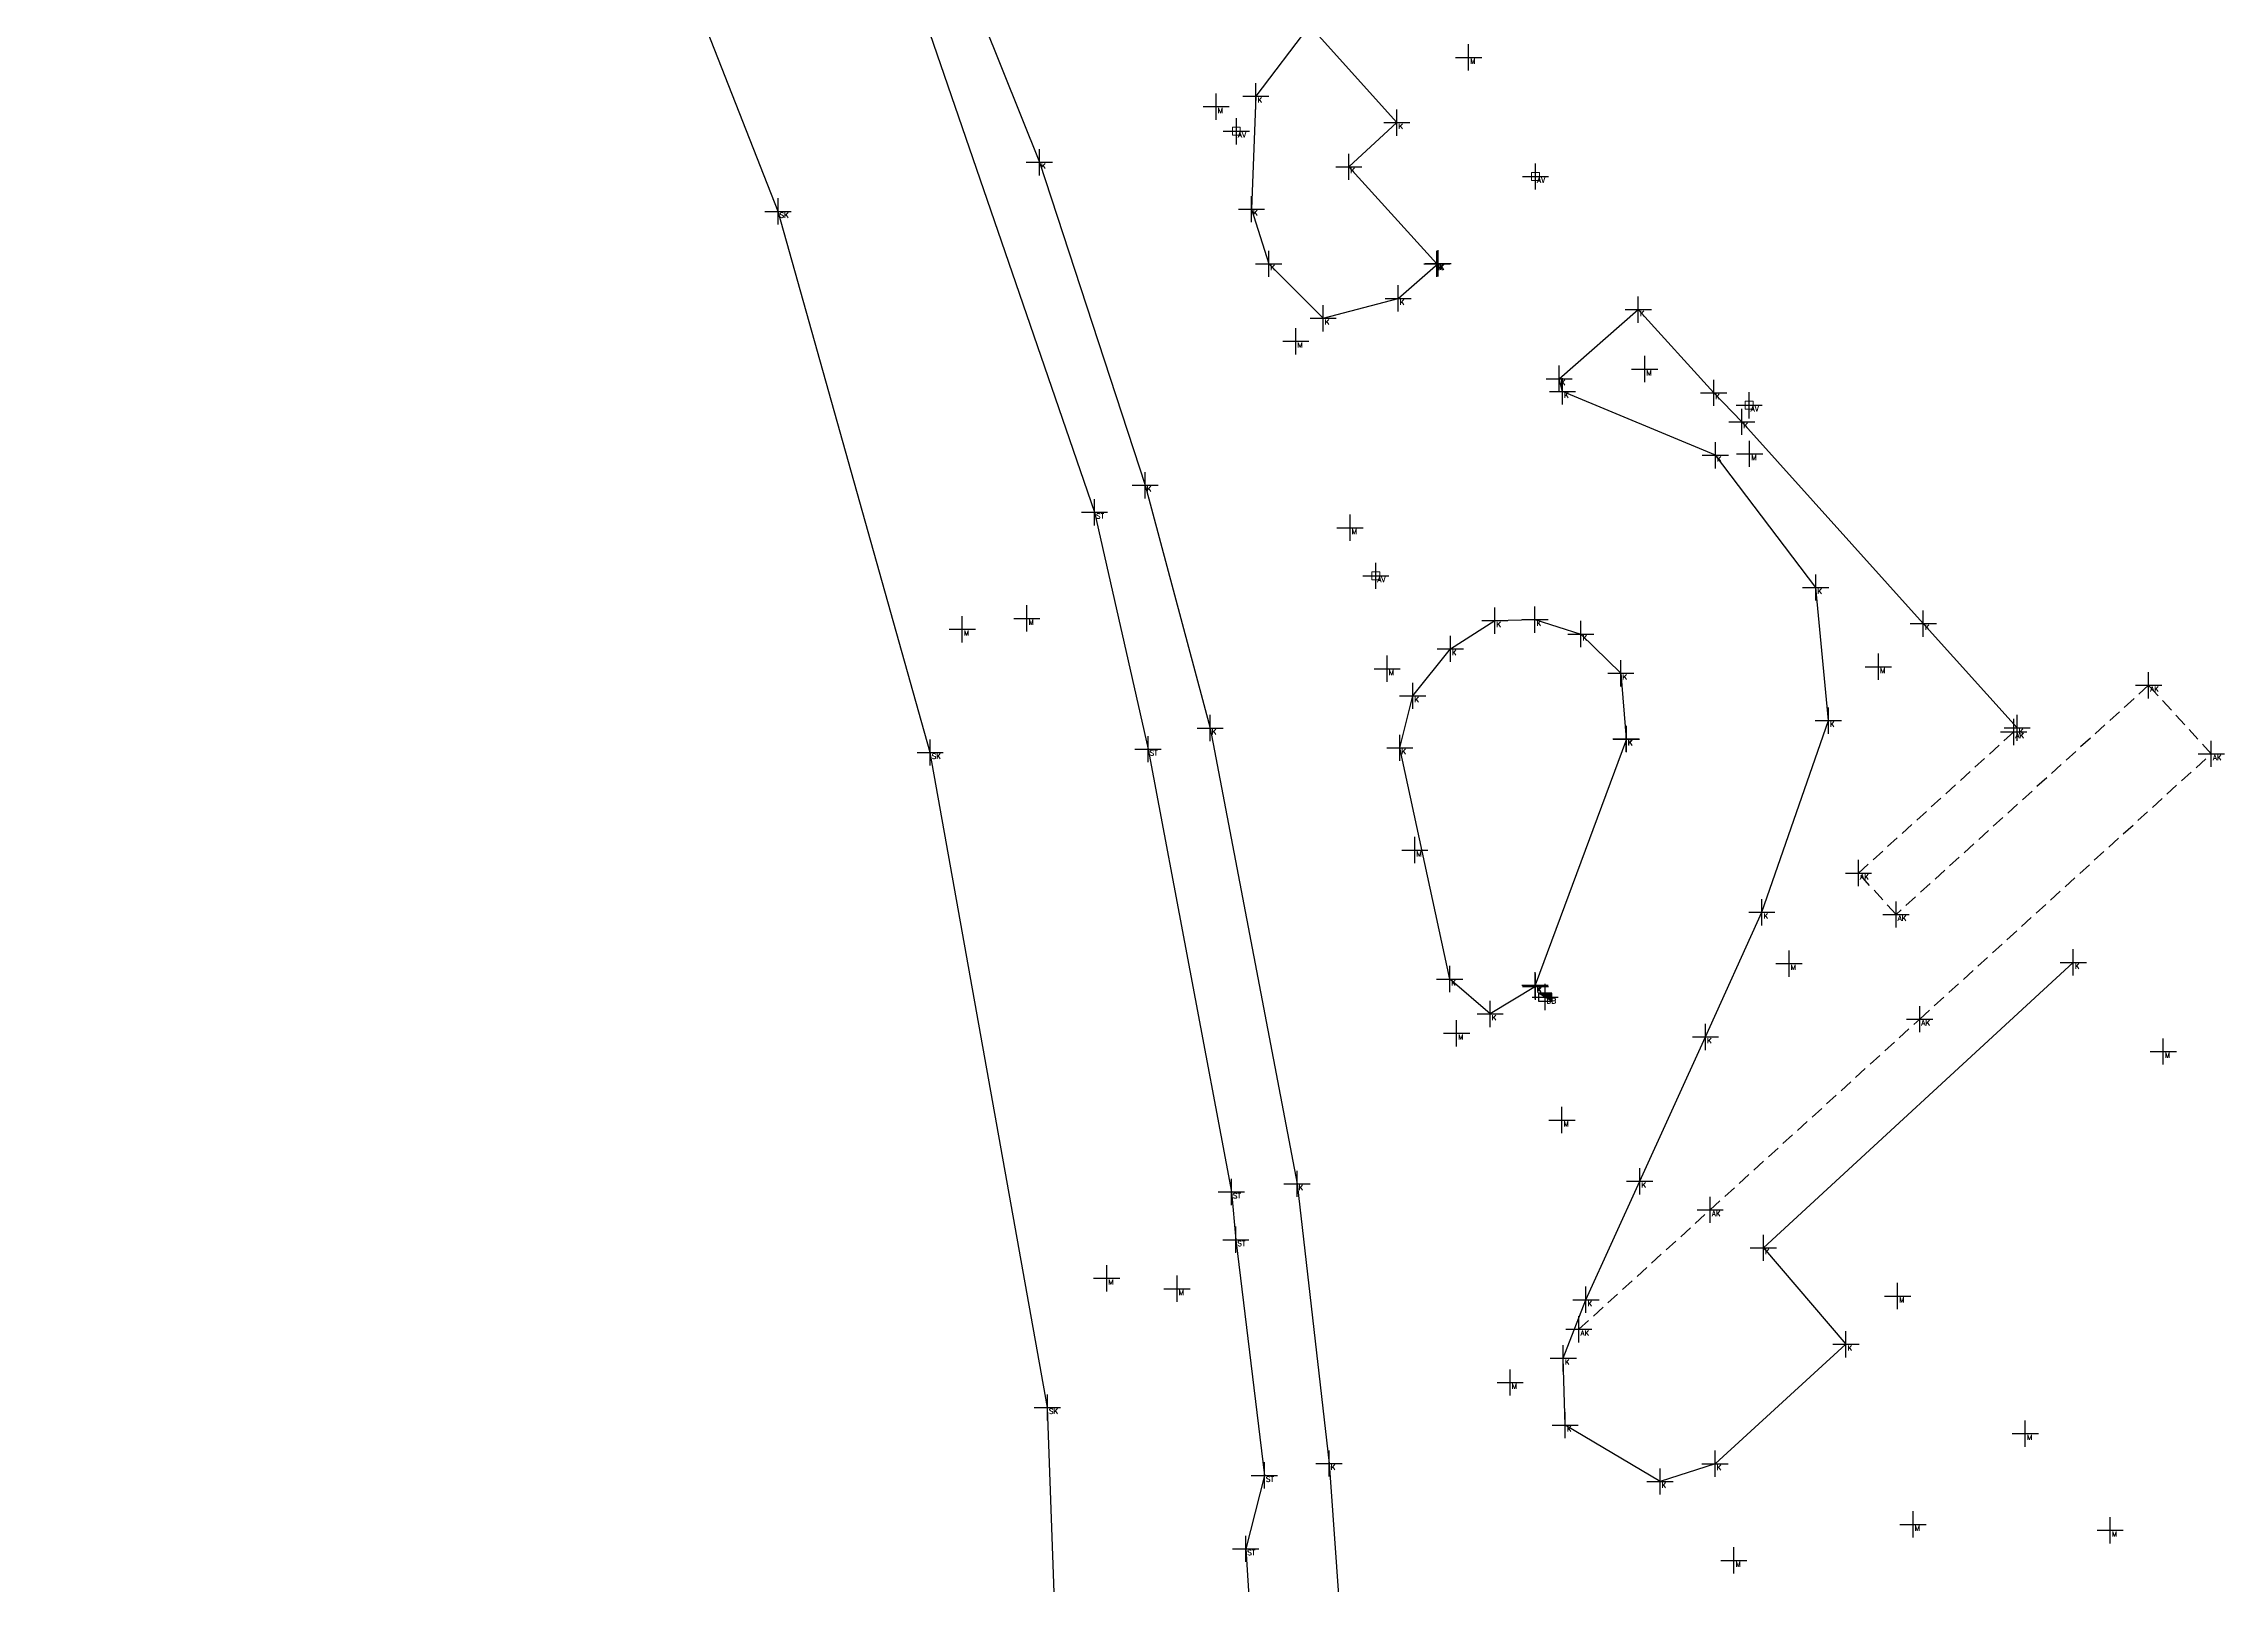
# Model space of a CAD drawing. Header units: metres. Extents: x 113488 to 113987, y 6281306 to 6282136.
# Drawn here: x 113659.4 to 113742.6, y 6281628 to 6281686.8 of the extents above; entities that cross this region are included whole.
import ezdxf
from ezdxf.enums import TextEntityAlignment as Align

# ---------------------------------------------------------------- set-up
doc = ezdxf.new("R2010")
doc.units = ezdxf.units.M
doc.header["$PDMODE"] = 2
doc.header["$PDSIZE"] = 0.5
doc.linetypes.add('DASHED', pattern=[0.75, 0.5, -0.25])
doc.linetypes.add('HIDDEN2', pattern=[0.1875, 0.125, -0.0625])
for name, color, linetype in [('M-2VA', 7, 'Continuous'), ('M-3YTOR', 7, 'Continuous'), ('M-4DETALJ', 7, 'Continuous'), ('M-BEF-BRUNNAR-INMÄTT', 7, 'Continuous'), ('M-BEF-SLÄNT', 4, 'Continuous'), ('M-BEF-STAKET', 81, 'STAKET'), ('M-BEF-VA-V', 4, 'HIDDEN2'), ('M-BEF-VA-V-INMÄTT', 7, 'Continuous'), ('M-BEF-VÄGKANT', 6, 'DASHED'), ('M-BEF-VÄGKANTSTÖD', 1, 'Continuous'), ('pntdesc', 1, 'Continuous')]:
    doc.layers.add(name, color=color, linetype=linetype)
doc.styles.get("Standard").update_dxf_attribs({"font": 'simplex8.shx'})
doc.linetypes.add('STAKET', pattern='A,7,[134,morastr.shx,S=0.8,R=0,X=0,Y=0],0.6,[134,morastr.shx,S=0.8,R=0,X=0,Y=0],1', length=8.6)

# ---------------------------------------------------------------- blocks, each defined once
blk = doc.blocks.new('meas')
at = {"color": 0}
blk.add_point((0, 0), dxfattribs=at)
at = {"layer": 'pntdesc'}
blk.add_attdef('PNTDESC', text='', height=1, dxfattribs=at).set_placement((0.3, -0.21), align=Align.TOP_LEFT)
blk = doc.blocks.new('BEF-DB')
blk.add_hatch(color=256).paths.add_polyline_path([(-0.25, 0.15), (0.25, -0.15), (0.25, 0.15)])
blk.add_line((0.25, -0.15), (-0.25, 0.15))
at = {"flags": 128}
blk.add_lwpolyline([(-0.25, 0.15), (-0.25, -0.15), (0.25, -0.15), (0.25, 0.15)], close=True, dxfattribs=at)
blk = doc.blocks.new('AV')
at = {"layer": 'M-BEF-VA-V', "linetype": 'Continuous', "lineweight": 0, "flags": 128}
blk.add_lwpolyline([(-0.15, 0.15), (-0.15, -0.15), (0.15, -0.15), (0.15, 0.15)], close=True, dxfattribs=at)

msp = doc.modelspace()

# ---------------------------------------------------------------- linework, layer by layer
at = {"layer": 'M-BEF-SLÄNT'}
msp.add_polyline3d([(113659.373, 6281484.274, 7.596), (113660.999, 6281486.694, 7.652), (113666.396, 6281495.261, 7.76), (113674.924, 6281509.746, 7.804), (113683.333, 6281528.122, 7.826), (113687.611, 6281540.377, 7.822), (113694.485, 6281565.316, 7.86), (113697.228, 6281580.823, 7.841), (113698.86, 6281601.617, 7.907), (113697.663, 6281634.766, 7.81), (113693.193, 6281659.745, 7.881), (113687.388, 6281680.384, 7.781), (113681.192, 6281696.19, 7.708), (113673.83, 6281711.65, 7.557)], dxfattribs=at)
at = {"layer": 'M-BEF-STAKET'}
msp.add_polyline3d([(113682.856, 6281709.925, 7.143), (113691.539, 6281691.953, 7.2), (113699.461, 6281668.909, 7.16), (113701.505, 6281659.872, 7.075), (113704.681, 6281642.987, 7.031), (113704.853, 6281641.166, 6.999), (113705.941, 6281632.179, 6.906), (113705.23, 6281629.377, 6.942), (113705.458, 6281625.759, 6.887), (113706.902, 6281623.338, 6.878), (113706.726, 6281594.99, 6.578), (113706.699, 6281594.986, 6.571), (113706.141, 6281588.37, 6.609)], dxfattribs=at)
at = {"layer": 'M-BEF-VÄGKANT'}
msp.add_polyline3d([(113717.939, 6281637.748, 7.175), (113722.949, 6281642.306, 7.224), (113730.941, 6281649.578, 7.353), (113742.063, 6281659.698, 7.526), (113739.672, 6281662.309, 7.515), (113730.039, 6281653.57, 7.365), (113728.606, 6281655.148, 7.359), (113734.528, 6281660.532, 7.434)], dxfattribs=at)
at = {"layer": 'M-BEF-VÄGKANTSTÖD'}
for points in [[(113693.038, 6281693.039, 7.12), (113697.36, 6281682.256, 7.13), (113701.395, 6281669.94, 7.054), (113703.872, 6281660.68, 6.981), (113707.186, 6281643.298, 6.831), (113708.41, 6281632.631, 6.725), (113709.103, 6281622.96, 6.678), (113709.282, 6281614.467, 6.605), (113709.069, 6281606.756, 6.547), (113708.683, 6281595.295, 6.493), (113708.403, 6281587.805, 6.456), (113707.592, 6281567.305, 6.415), (113707.886, 6281559.759, 6.344)], [(113712.521, 6281678.382, 7.351), (113709.164, 6281682.083, 7.408), (113710.994, 6281683.768, 7.413), (113707.664, 6281687.478, 7.347), (113705.617, 6281684.774, 7.32), (113705.449, 6281680.469, 7.289), (113706.109, 6281678.385, 7.272), (113708.183, 6281676.309, 7.277), (113711.046, 6281677.065, 7.324), (113712.572, 6281678.401, 7.343)], [(113736.799, 6281651.743, 7.344), (113724.977, 6281640.854, 7.179), (113728.125, 6281637.177, 7.114), (113723.134, 6281632.624, 7.022), (113721.034, 6281631.944, 7.007), (113717.418, 6281634.094, 7.001), (113717.344, 6281636.644, 7.01), (113718.209, 6281638.876, 7.041), (113720.261, 6281643.393, 7.107), (113722.768, 6281648.897, 7.162), (113724.92, 6281653.654, 7.181), (113727.456, 6281660.965, 7.214), (113726.974, 6281666.038, 7.298), (113723.146, 6281671.081, 7.395), (113717.312, 6281673.517, 7.315), (113717.185, 6281674.002, 7.312), (113720.205, 6281676.636, 7.351), (113723.081, 6281673.464, 7.396), (113724.153, 6281672.359, 7.409), (113731.077, 6281664.662, 7.272), (113734.658, 6281660.687, 7.336)], [(113716.282, 6281650.82, 7.07), (113714.554, 6281649.775, 7.065), (113713.011, 6281651.107, 7.045), (113711.109, 6281659.926, 7.134), (113711.601, 6281661.908, 7.172), (113713.037, 6281663.702, 7.222), (113714.731, 6281664.775, 7.272), (113716.263, 6281664.814, 7.264), (113718.015, 6281664.262, 7.236), (113719.54, 6281662.767, 7.229), (113719.74, 6281660.266, 7.185), (113719.752, 6281660.26, 7.186), (113716.267, 6281650.871, 7.076)]]:
    msp.add_polyline3d(points, dxfattribs=at)

# ---------------------------------------------------------------- block references
at = {"layer": 'M-2VA', "color": 130}
ref = msp.add_blockref('meas', (113704.873, 6281683.441, 7.281), dxfattribs=dict(at, xscale=0.2, yscale=0.2, zscale=0.2))
ref.add_attrib('PNTDESC', 'AV', dxfattribs={"layer": 'pntdesc', "height": 0.2}).set_placement((113704.933, 6281683.399, 7.281), align=Align.TOP_LEFT)
ref = msp.add_blockref('meas', (113716.285, 6281681.715, 7.417), dxfattribs=dict(at, xscale=0.2, yscale=0.2, zscale=0.2))
ref.add_attrib('PNTDESC', 'AV', dxfattribs={"layer": 'pntdesc', "height": 0.2}).set_placement((113716.345, 6281681.673, 7.417), align=Align.TOP_LEFT)
ref = msp.add_blockref('meas', (113724.435, 6281672.991, 7.418), dxfattribs=dict(at, xscale=0.2, yscale=0.2, zscale=0.2))
ref.add_attrib('PNTDESC', 'AV', dxfattribs={"layer": 'pntdesc', "height": 0.2}).set_placement((113724.495, 6281672.949, 7.418), align=Align.TOP_LEFT)
ref = msp.add_blockref('meas', (113710.192, 6281666.486, 7.166), dxfattribs=dict(at, xscale=0.2, yscale=0.2, zscale=0.2))
ref.add_attrib('PNTDESC', 'AV', dxfattribs={"layer": 'pntdesc', "height": 0.2}).set_placement((113710.252, 6281666.444, 7.166), align=Align.TOP_LEFT)
at = {"layer": 'M-2VA', "color": 150}
ref = msp.add_blockref('meas', (113716.651, 6281650.419, 7.049), dxfattribs=dict(at, xscale=0.2, yscale=0.2, zscale=0.2))
ref.add_attrib('PNTDESC', 'DB', dxfattribs={"layer": 'pntdesc', "height": 0.2}).set_placement((113716.711, 6281650.377, 7.049), align=Align.TOP_LEFT)
at = {"layer": 'M-3YTOR', "color": 90}
ref = msp.add_blockref('meas', (113713.732, 6281686.257, 7.462), dxfattribs=dict(at, xscale=0.2, yscale=0.2, zscale=0.2))
ref.add_attrib('PNTDESC', 'M', dxfattribs={"layer": 'pntdesc', "height": 0.2}).set_placement((113713.792, 6281686.215, 7.462), align=Align.TOP_LEFT)
at = {"layer": 'M-3YTOR', "color": 130}
ref = msp.add_blockref('meas', (113705.617, 6281684.774, 7.32), dxfattribs=dict(at, xscale=0.2, yscale=0.2, zscale=0.2))
ref.add_attrib('PNTDESC', 'K', dxfattribs={"layer": 'pntdesc', "height": 0.2}).set_placement((113705.677, 6281684.732, 7.32), align=Align.TOP_LEFT)
at = {"layer": 'M-3YTOR', "color": 90}
ref = msp.add_blockref('meas', (113704.102, 6281684.378, 7.284), dxfattribs=dict(at, xscale=0.2, yscale=0.2, zscale=0.2))
ref.add_attrib('PNTDESC', 'M', dxfattribs={"layer": 'pntdesc', "height": 0.2}).set_placement((113704.162, 6281684.336, 7.284), align=Align.TOP_LEFT)
at = {"layer": 'M-3YTOR', "color": 130}
ref = msp.add_blockref('meas', (113710.994, 6281683.768, 7.413), dxfattribs=dict(at, xscale=0.2, yscale=0.2, zscale=0.2))
ref.add_attrib('PNTDESC', 'K', dxfattribs={"layer": 'pntdesc', "height": 0.2}).set_placement((113711.054, 6281683.726, 7.413), align=Align.TOP_LEFT)
ref = msp.add_blockref('meas', (113697.36, 6281682.256, 7.13), dxfattribs=dict(at, xscale=0.2, yscale=0.2, zscale=0.2))
ref.add_attrib('PNTDESC', 'K', dxfattribs={"layer": 'pntdesc', "height": 0.2}).set_placement((113697.42, 6281682.214, 7.13), align=Align.TOP_LEFT)
ref = msp.add_blockref('meas', (113709.164, 6281682.083, 7.408), dxfattribs=dict(at, xscale=0.2, yscale=0.2, zscale=0.2))
ref.add_attrib('PNTDESC', 'K', dxfattribs={"layer": 'pntdesc', "height": 0.2}).set_placement((113709.224, 6281682.041, 7.408), align=Align.TOP_LEFT)
at = {"layer": 'M-3YTOR', "color": 20}
ref = msp.add_blockref('meas', (113687.388, 6281680.384, 7.781), dxfattribs=dict(at, xscale=0.2, yscale=0.2, zscale=0.2))
ref.add_attrib('PNTDESC', 'SK', dxfattribs={"layer": 'pntdesc', "height": 0.2}).set_placement((113687.448, 6281680.342, 7.781), align=Align.TOP_LEFT)
at = {"layer": 'M-3YTOR', "color": 130}
ref = msp.add_blockref('meas', (113705.449, 6281680.469, 7.289), dxfattribs=dict(at, xscale=0.2, yscale=0.2, zscale=0.2))
ref.add_attrib('PNTDESC', 'K', dxfattribs={"layer": 'pntdesc', "height": 0.2}).set_placement((113705.509, 6281680.427, 7.289), align=Align.TOP_LEFT)
ref = msp.add_blockref('meas', (113706.109, 6281678.385, 7.272), dxfattribs=dict(at, xscale=0.2, yscale=0.2, zscale=0.2))
ref.add_attrib('PNTDESC', 'K', dxfattribs={"layer": 'pntdesc', "height": 0.2}).set_placement((113706.169, 6281678.343, 7.272), align=Align.TOP_LEFT)
ref = msp.add_blockref('meas', (113712.521, 6281678.382, 7.351), dxfattribs=dict(at, xscale=0.2, yscale=0.2, zscale=0.2))
ref.add_attrib('PNTDESC', 'K', dxfattribs={"layer": 'pntdesc', "height": 0.2}).set_placement((113712.581, 6281678.34, 7.351), align=Align.TOP_LEFT)
ref = msp.add_blockref('meas', (113712.572, 6281678.401, 7.343), dxfattribs=dict(at, xscale=0.2, yscale=0.2, zscale=0.2))
ref.add_attrib('PNTDESC', 'K', dxfattribs={"layer": 'pntdesc', "height": 0.2}).set_placement((113712.632, 6281678.359, 7.343), align=Align.TOP_LEFT)
ref = msp.add_blockref('meas', (113711.046, 6281677.065, 7.324), dxfattribs=dict(at, xscale=0.2, yscale=0.2, zscale=0.2))
ref.add_attrib('PNTDESC', 'K', dxfattribs={"layer": 'pntdesc', "height": 0.2}).set_placement((113711.106, 6281677.023, 7.324), align=Align.TOP_LEFT)
ref = msp.add_blockref('meas', (113720.205, 6281676.636, 7.351), dxfattribs=dict(at, xscale=0.2, yscale=0.2, zscale=0.2))
ref.add_attrib('PNTDESC', 'K', dxfattribs={"layer": 'pntdesc', "height": 0.2}).set_placement((113720.265, 6281676.594, 7.351), align=Align.TOP_LEFT)
ref = msp.add_blockref('meas', (113708.183, 6281676.309, 7.277), dxfattribs=dict(at, xscale=0.2, yscale=0.2, zscale=0.2))
ref.add_attrib('PNTDESC', 'K', dxfattribs={"layer": 'pntdesc', "height": 0.2}).set_placement((113708.243, 6281676.267, 7.277), align=Align.TOP_LEFT)
at = {"layer": 'M-3YTOR', "color": 90}
ref = msp.add_blockref('meas', (113707.141, 6281675.429, 7.236), dxfattribs=dict(at, xscale=0.2, yscale=0.2, zscale=0.2))
ref.add_attrib('PNTDESC', 'M', dxfattribs={"layer": 'pntdesc', "height": 0.2}).set_placement((113707.201, 6281675.387, 7.236), align=Align.TOP_LEFT)
at = {"layer": 'M-3YTOR', "color": 130}
ref = msp.add_blockref('meas', (113717.185, 6281674.002, 7.312), dxfattribs=dict(at, xscale=0.2, yscale=0.2, zscale=0.2))
ref.add_attrib('PNTDESC', 'K', dxfattribs={"layer": 'pntdesc', "height": 0.2}).set_placement((113717.245, 6281673.96, 7.312), align=Align.TOP_LEFT)
at = {"layer": 'M-3YTOR', "color": 90}
ref = msp.add_blockref('meas', (113720.452, 6281674.369, 7.502), dxfattribs=dict(at, xscale=0.2, yscale=0.2, zscale=0.2))
ref.add_attrib('PNTDESC', 'M', dxfattribs={"layer": 'pntdesc', "height": 0.2}).set_placement((113720.512, 6281674.327, 7.502), align=Align.TOP_LEFT)
at = {"layer": 'M-3YTOR', "color": 130}
ref = msp.add_blockref('meas', (113717.312, 6281673.517, 7.315), dxfattribs=dict(at, xscale=0.2, yscale=0.2, zscale=0.2))
ref.add_attrib('PNTDESC', 'K', dxfattribs={"layer": 'pntdesc', "height": 0.2}).set_placement((113717.372, 6281673.475, 7.315), align=Align.TOP_LEFT)
ref = msp.add_blockref('meas', (113723.081, 6281673.464, 7.396), dxfattribs=dict(at, xscale=0.2, yscale=0.2, zscale=0.2))
ref.add_attrib('PNTDESC', 'K', dxfattribs={"layer": 'pntdesc', "height": 0.2}).set_placement((113723.141, 6281673.422, 7.396), align=Align.TOP_LEFT)
ref = msp.add_blockref('meas', (113724.153, 6281672.359, 7.409), dxfattribs=dict(at, xscale=0.2, yscale=0.2, zscale=0.2))
ref.add_attrib('PNTDESC', 'K', dxfattribs={"layer": 'pntdesc', "height": 0.2}).set_placement((113724.213, 6281672.317, 7.409), align=Align.TOP_LEFT)
ref = msp.add_blockref('meas', (113723.146, 6281671.081, 7.395), dxfattribs=dict(at, xscale=0.2, yscale=0.2, zscale=0.2))
ref.add_attrib('PNTDESC', 'K', dxfattribs={"layer": 'pntdesc', "height": 0.2}).set_placement((113723.206, 6281671.039, 7.395), align=Align.TOP_LEFT)
at = {"layer": 'M-3YTOR', "color": 90}
ref = msp.add_blockref('meas', (113724.453, 6281671.137, 7.547), dxfattribs=dict(at, xscale=0.2, yscale=0.2, zscale=0.2))
ref.add_attrib('PNTDESC', 'M', dxfattribs={"layer": 'pntdesc', "height": 0.2}).set_placement((113724.513, 6281671.095, 7.547), align=Align.TOP_LEFT)
at = {"layer": 'M-3YTOR', "color": 130}
ref = msp.add_blockref('meas', (113701.395, 6281669.94, 7.054), dxfattribs=dict(at, xscale=0.2, yscale=0.2, zscale=0.2))
ref.add_attrib('PNTDESC', 'K', dxfattribs={"layer": 'pntdesc', "height": 0.2}).set_placement((113701.455, 6281669.898, 7.054), align=Align.TOP_LEFT)
at = {"layer": 'M-3YTOR', "color": 90}
ref = msp.add_blockref('meas', (113709.21, 6281668.32, 7.202), dxfattribs=dict(at, xscale=0.2, yscale=0.2, zscale=0.2))
ref.add_attrib('PNTDESC', 'M', dxfattribs={"layer": 'pntdesc', "height": 0.2}).set_placement((113709.27, 6281668.278, 7.202), align=Align.TOP_LEFT)
at = {"layer": 'M-3YTOR', "color": 130}
ref = msp.add_blockref('meas', (113726.974, 6281666.038, 7.298), dxfattribs=dict(at, xscale=0.2, yscale=0.2, zscale=0.2))
ref.add_attrib('PNTDESC', 'K', dxfattribs={"layer": 'pntdesc', "height": 0.2}).set_placement((113727.034, 6281665.996, 7.298), align=Align.TOP_LEFT)
at = {"layer": 'M-3YTOR', "color": 90}
ref = msp.add_blockref('meas', (113696.881, 6281664.86, 6.979), dxfattribs=dict(at, xscale=0.2, yscale=0.2, zscale=0.2))
ref.add_attrib('PNTDESC', 'M', dxfattribs={"layer": 'pntdesc', "height": 0.2}).set_placement((113696.941, 6281664.818, 6.979), align=Align.TOP_LEFT)
at = {"layer": 'M-3YTOR', "color": 130}
ref = msp.add_blockref('meas', (113714.731, 6281664.775, 7.272), dxfattribs=dict(at, xscale=0.2, yscale=0.2, zscale=0.2))
ref.add_attrib('PNTDESC', 'K', dxfattribs={"layer": 'pntdesc', "height": 0.2}).set_placement((113714.791, 6281664.733, 7.272), align=Align.TOP_LEFT)
ref = msp.add_blockref('meas', (113716.263, 6281664.814, 7.264), dxfattribs=dict(at, xscale=0.2, yscale=0.2, zscale=0.2))
ref.add_attrib('PNTDESC', 'K', dxfattribs={"layer": 'pntdesc', "height": 0.2}).set_placement((113716.323, 6281664.772, 7.264), align=Align.TOP_LEFT)
at = {"layer": 'M-3YTOR', "color": 90}
ref = msp.add_blockref('meas', (113694.416, 6281664.448, 6.883), dxfattribs=dict(at, xscale=0.2, yscale=0.2, zscale=0.2))
ref.add_attrib('PNTDESC', 'M', dxfattribs={"layer": 'pntdesc', "height": 0.2}).set_placement((113694.476, 6281664.406, 6.883), align=Align.TOP_LEFT)
at = {"layer": 'M-3YTOR', "color": 130}
ref = msp.add_blockref('meas', (113718.015, 6281664.262, 7.236), dxfattribs=dict(at, xscale=0.2, yscale=0.2, zscale=0.2))
ref.add_attrib('PNTDESC', 'K', dxfattribs={"layer": 'pntdesc', "height": 0.2}).set_placement((113718.075, 6281664.22, 7.236), align=Align.TOP_LEFT)
ref = msp.add_blockref('meas', (113731.077, 6281664.662, 7.272), dxfattribs=dict(at, xscale=0.2, yscale=0.2, zscale=0.2))
ref.add_attrib('PNTDESC', 'K', dxfattribs={"layer": 'pntdesc', "height": 0.2}).set_placement((113731.137, 6281664.62, 7.272), align=Align.TOP_LEFT)
ref = msp.add_blockref('meas', (113713.037, 6281663.702, 7.222), dxfattribs=dict(at, xscale=0.2, yscale=0.2, zscale=0.2))
ref.add_attrib('PNTDESC', 'K', dxfattribs={"layer": 'pntdesc', "height": 0.2}).set_placement((113713.097, 6281663.66, 7.222), align=Align.TOP_LEFT)
at = {"layer": 'M-3YTOR', "color": 90}
ref = msp.add_blockref('meas', (113710.625, 6281662.944, 7.157), dxfattribs=dict(at, xscale=0.2, yscale=0.2, zscale=0.2))
ref.add_attrib('PNTDESC', 'M', dxfattribs={"layer": 'pntdesc', "height": 0.2}).set_placement((113710.685, 6281662.902, 7.157), align=Align.TOP_LEFT)
at = {"layer": 'M-3YTOR', "color": 130}
ref = msp.add_blockref('meas', (113719.54, 6281662.767, 7.229), dxfattribs=dict(at, xscale=0.2, yscale=0.2, zscale=0.2))
ref.add_attrib('PNTDESC', 'K', dxfattribs={"layer": 'pntdesc', "height": 0.2}).set_placement((113719.6, 6281662.725, 7.229), align=Align.TOP_LEFT)
at = {"layer": 'M-3YTOR', "color": 90}
ref = msp.add_blockref('meas', (113729.366, 6281663.017, 7.422), dxfattribs=dict(at, xscale=0.2, yscale=0.2, zscale=0.2))
ref.add_attrib('PNTDESC', 'M', dxfattribs={"layer": 'pntdesc', "height": 0.2}).set_placement((113729.426, 6281662.975, 7.422), align=Align.TOP_LEFT)
at = {"layer": 'M-3YTOR', "color": 28}
ref = msp.add_blockref('meas', (113739.672, 6281662.309, 7.515), dxfattribs=dict(at, xscale=0.2, yscale=0.2, zscale=0.2))
ref.add_attrib('PNTDESC', 'AK', dxfattribs={"layer": 'pntdesc', "height": 0.2}).set_placement((113739.732, 6281662.267, 7.515), align=Align.TOP_LEFT)
at = {"layer": 'M-3YTOR', "color": 130}
ref = msp.add_blockref('meas', (113711.601, 6281661.908, 7.172), dxfattribs=dict(at, xscale=0.2, yscale=0.2, zscale=0.2))
ref.add_attrib('PNTDESC', 'K', dxfattribs={"layer": 'pntdesc', "height": 0.2}).set_placement((113711.661, 6281661.866, 7.172), align=Align.TOP_LEFT)
ref = msp.add_blockref('meas', (113703.872, 6281660.68, 6.981), dxfattribs=dict(at, xscale=0.2, yscale=0.2, zscale=0.2))
ref.add_attrib('PNTDESC', 'K', dxfattribs={"layer": 'pntdesc', "height": 0.2}).set_placement((113703.932, 6281660.638, 6.981), align=Align.TOP_LEFT)
ref = msp.add_blockref('meas', (113727.456, 6281660.965, 7.214), dxfattribs=dict(at, xscale=0.2, yscale=0.2, zscale=0.2))
ref.add_attrib('PNTDESC', 'K', dxfattribs={"layer": 'pntdesc', "height": 0.2}).set_placement((113727.516, 6281660.923, 7.214), align=Align.TOP_LEFT)
ref = msp.add_blockref('meas', (113734.658, 6281660.687, 7.336), dxfattribs=dict(at, xscale=0.2, yscale=0.2, zscale=0.2))
ref.add_attrib('PNTDESC', 'K', dxfattribs={"layer": 'pntdesc', "height": 0.2}).set_placement((113734.718, 6281660.645, 7.336), align=Align.TOP_LEFT)
ref = msp.add_blockref('meas', (113711.109, 6281659.926, 7.134), dxfattribs=dict(at, xscale=0.2, yscale=0.2, zscale=0.2))
ref.add_attrib('PNTDESC', 'K', dxfattribs={"layer": 'pntdesc', "height": 0.2}).set_placement((113711.169, 6281659.884, 7.134), align=Align.TOP_LEFT)
ref = msp.add_blockref('meas', (113719.74, 6281660.266, 7.185), dxfattribs=dict(at, xscale=0.2, yscale=0.2, zscale=0.2))
ref.add_attrib('PNTDESC', 'K', dxfattribs={"layer": 'pntdesc', "height": 0.2}).set_placement((113719.8, 6281660.224, 7.185), align=Align.TOP_LEFT)
ref = msp.add_blockref('meas', (113719.752, 6281660.26, 7.186), dxfattribs=dict(at, xscale=0.2, yscale=0.2, zscale=0.2))
ref.add_attrib('PNTDESC', 'K', dxfattribs={"layer": 'pntdesc', "height": 0.2}).set_placement((113719.812, 6281660.218, 7.186), align=Align.TOP_LEFT)
at = {"layer": 'M-3YTOR', "color": 28}
ref = msp.add_blockref('meas', (113734.528, 6281660.532, 7.434), dxfattribs=dict(at, xscale=0.2, yscale=0.2, zscale=0.2))
ref.add_attrib('PNTDESC', 'AK', dxfattribs={"layer": 'pntdesc', "height": 0.2}).set_placement((113734.588, 6281660.49, 7.434), align=Align.TOP_LEFT)
at = {"layer": 'M-3YTOR', "color": 20}
ref = msp.add_blockref('meas', (113693.193, 6281659.745, 7.881), dxfattribs=dict(at, xscale=0.2, yscale=0.2, zscale=0.2))
ref.add_attrib('PNTDESC', 'SK', dxfattribs={"layer": 'pntdesc', "height": 0.2}).set_placement((113693.253, 6281659.703, 7.881), align=Align.TOP_LEFT)
at = {"layer": 'M-3YTOR', "color": 28}
ref = msp.add_blockref('meas', (113742.063, 6281659.698, 7.526), dxfattribs=dict(at, xscale=0.2, yscale=0.2, zscale=0.2))
ref.add_attrib('PNTDESC', 'AK', dxfattribs={"layer": 'pntdesc', "height": 0.2}).set_placement((113742.123, 6281659.656, 7.526), align=Align.TOP_LEFT)
at = {"layer": 'M-3YTOR', "color": 90}
ref = msp.add_blockref('meas', (113711.679, 6281656.027, 7.093), dxfattribs=dict(at, xscale=0.2, yscale=0.2, zscale=0.2))
ref.add_attrib('PNTDESC', 'M', dxfattribs={"layer": 'pntdesc', "height": 0.2}).set_placement((113711.739, 6281655.985, 7.093), align=Align.TOP_LEFT)
at = {"layer": 'M-3YTOR', "color": 28}
ref = msp.add_blockref('meas', (113728.606, 6281655.148, 7.359), dxfattribs=dict(at, xscale=0.2, yscale=0.2, zscale=0.2))
ref.add_attrib('PNTDESC', 'AK', dxfattribs={"layer": 'pntdesc', "height": 0.2}).set_placement((113728.666, 6281655.106, 7.359), align=Align.TOP_LEFT)
at = {"layer": 'M-3YTOR', "color": 130}
ref = msp.add_blockref('meas', (113724.92, 6281653.654, 7.181), dxfattribs=dict(at, xscale=0.2, yscale=0.2, zscale=0.2))
ref.add_attrib('PNTDESC', 'K', dxfattribs={"layer": 'pntdesc', "height": 0.2}).set_placement((113724.98, 6281653.612, 7.181), align=Align.TOP_LEFT)
at = {"layer": 'M-3YTOR', "color": 28}
ref = msp.add_blockref('meas', (113730.039, 6281653.57, 7.365), dxfattribs=dict(at, xscale=0.2, yscale=0.2, zscale=0.2))
ref.add_attrib('PNTDESC', 'AK', dxfattribs={"layer": 'pntdesc', "height": 0.2}).set_placement((113730.099, 6281653.528, 7.365), align=Align.TOP_LEFT)
at = {"layer": 'M-3YTOR', "color": 90}
ref = msp.add_blockref('meas', (113725.956, 6281651.694, 7.346), dxfattribs=dict(at, xscale=0.2, yscale=0.2, zscale=0.2))
ref.add_attrib('PNTDESC', 'M', dxfattribs={"layer": 'pntdesc', "height": 0.2}).set_placement((113726.016, 6281651.652, 7.346), align=Align.TOP_LEFT)
at = {"layer": 'M-3YTOR', "color": 130}
ref = msp.add_blockref('meas', (113736.799, 6281651.743, 7.344), dxfattribs=dict(at, xscale=0.2, yscale=0.2, zscale=0.2))
ref.add_attrib('PNTDESC', 'K', dxfattribs={"layer": 'pntdesc', "height": 0.2}).set_placement((113736.859, 6281651.701, 7.344), align=Align.TOP_LEFT)
ref = msp.add_blockref('meas', (113713.011, 6281651.107, 7.045), dxfattribs=dict(at, xscale=0.2, yscale=0.2, zscale=0.2))
ref.add_attrib('PNTDESC', 'K', dxfattribs={"layer": 'pntdesc', "height": 0.2}).set_placement((113713.071, 6281651.065, 7.045), align=Align.TOP_LEFT)
ref = msp.add_blockref('meas', (113716.267, 6281650.871, 7.076), dxfattribs=dict(at, xscale=0.2, yscale=0.2, zscale=0.2))
ref.add_attrib('PNTDESC', 'K', dxfattribs={"layer": 'pntdesc', "height": 0.2}).set_placement((113716.327, 6281650.829, 7.076), align=Align.TOP_LEFT)
ref = msp.add_blockref('meas', (113716.282, 6281650.82, 7.07), dxfattribs=dict(at, xscale=0.2, yscale=0.2, zscale=0.2))
ref.add_attrib('PNTDESC', 'K', dxfattribs={"layer": 'pntdesc', "height": 0.2}).set_placement((113716.342, 6281650.778, 7.07), align=Align.TOP_LEFT)
at = {"layer": 'M-3YTOR', "color": 90}
ref = msp.add_blockref('meas', (113713.274, 6281649.04, 7.057), dxfattribs=dict(at, xscale=0.2, yscale=0.2, zscale=0.2))
ref.add_attrib('PNTDESC', 'M', dxfattribs={"layer": 'pntdesc', "height": 0.2}).set_placement((113713.334, 6281648.998, 7.057), align=Align.TOP_LEFT)
at = {"layer": 'M-3YTOR', "color": 130}
ref = msp.add_blockref('meas', (113714.554, 6281649.775, 7.065), dxfattribs=dict(at, xscale=0.2, yscale=0.2, zscale=0.2))
ref.add_attrib('PNTDESC', 'K', dxfattribs={"layer": 'pntdesc', "height": 0.2}).set_placement((113714.614, 6281649.733, 7.065), align=Align.TOP_LEFT)
at = {"layer": 'M-3YTOR', "color": 28}
ref = msp.add_blockref('meas', (113730.941, 6281649.578, 7.353), dxfattribs=dict(at, xscale=0.2, yscale=0.2, zscale=0.2))
ref.add_attrib('PNTDESC', 'AK', dxfattribs={"layer": 'pntdesc', "height": 0.2}).set_placement((113731.001, 6281649.536, 7.353), align=Align.TOP_LEFT)
at = {"layer": 'M-3YTOR', "color": 130}
ref = msp.add_blockref('meas', (113722.768, 6281648.897, 7.162), dxfattribs=dict(at, xscale=0.2, yscale=0.2, zscale=0.2))
ref.add_attrib('PNTDESC', 'K', dxfattribs={"layer": 'pntdesc', "height": 0.2}).set_placement((113722.828, 6281648.855, 7.162), align=Align.TOP_LEFT)
at = {"layer": 'M-3YTOR', "color": 90}
ref = msp.add_blockref('meas', (113740.231, 6281648.343, 7.279), dxfattribs=dict(at, xscale=0.2, yscale=0.2, zscale=0.2))
ref.add_attrib('PNTDESC', 'M', dxfattribs={"layer": 'pntdesc', "height": 0.2}).set_placement((113740.291, 6281648.301, 7.279), align=Align.TOP_LEFT)
ref = msp.add_blockref('meas', (113717.291, 6281645.728, 7.082), dxfattribs=dict(at, xscale=0.2, yscale=0.2, zscale=0.2))
ref.add_attrib('PNTDESC', 'M', dxfattribs={"layer": 'pntdesc', "height": 0.2}).set_placement((113717.351, 6281645.686, 7.082), align=Align.TOP_LEFT)
at = {"layer": 'M-3YTOR', "color": 130}
ref = msp.add_blockref('meas', (113707.186, 6281643.298, 6.831), dxfattribs=dict(at, xscale=0.2, yscale=0.2, zscale=0.2))
ref.add_attrib('PNTDESC', 'K', dxfattribs={"layer": 'pntdesc', "height": 0.2}).set_placement((113707.246, 6281643.256, 6.831), align=Align.TOP_LEFT)
ref = msp.add_blockref('meas', (113720.261, 6281643.393, 7.107), dxfattribs=dict(at, xscale=0.2, yscale=0.2, zscale=0.2))
ref.add_attrib('PNTDESC', 'K', dxfattribs={"layer": 'pntdesc', "height": 0.2}).set_placement((113720.321, 6281643.351, 7.107), align=Align.TOP_LEFT)
at = {"layer": 'M-3YTOR', "color": 28}
ref = msp.add_blockref('meas', (113722.949, 6281642.306, 7.224), dxfattribs=dict(at, xscale=0.2, yscale=0.2, zscale=0.2))
ref.add_attrib('PNTDESC', 'AK', dxfattribs={"layer": 'pntdesc', "height": 0.2}).set_placement((113723.009, 6281642.264, 7.224), align=Align.TOP_LEFT)
at = {"layer": 'M-3YTOR', "color": 130}
ref = msp.add_blockref('meas', (113724.977, 6281640.854, 7.179), dxfattribs=dict(at, xscale=0.2, yscale=0.2, zscale=0.2))
ref.add_attrib('PNTDESC', 'K', dxfattribs={"layer": 'pntdesc', "height": 0.2}).set_placement((113725.037, 6281640.812, 7.179), align=Align.TOP_LEFT)
at = {"layer": 'M-3YTOR', "color": 90}
ref = msp.add_blockref('meas', (113699.927, 6281639.696, 6.77), dxfattribs=dict(at, xscale=0.2, yscale=0.2, zscale=0.2))
ref.add_attrib('PNTDESC', 'M', dxfattribs={"layer": 'pntdesc', "height": 0.2}).set_placement((113699.987, 6281639.654, 6.77), align=Align.TOP_LEFT)
ref = msp.add_blockref('meas', (113702.61, 6281639.297, 6.867), dxfattribs=dict(at, xscale=0.2, yscale=0.2, zscale=0.2))
ref.add_attrib('PNTDESC', 'M', dxfattribs={"layer": 'pntdesc', "height": 0.2}).set_placement((113702.67, 6281639.255, 6.867), align=Align.TOP_LEFT)
ref = msp.add_blockref('meas', (113730.097, 6281639.018, 7.148), dxfattribs=dict(at, xscale=0.2, yscale=0.2, zscale=0.2))
ref.add_attrib('PNTDESC', 'M', dxfattribs={"layer": 'pntdesc', "height": 0.2}).set_placement((113730.157, 6281638.976, 7.148), align=Align.TOP_LEFT)
at = {"layer": 'M-3YTOR', "color": 130}
ref = msp.add_blockref('meas', (113718.209, 6281638.876, 7.041), dxfattribs=dict(at, xscale=0.2, yscale=0.2, zscale=0.2))
ref.add_attrib('PNTDESC', 'K', dxfattribs={"layer": 'pntdesc', "height": 0.2}).set_placement((113718.269, 6281638.834, 7.041), align=Align.TOP_LEFT)
at = {"layer": 'M-3YTOR', "color": 28}
ref = msp.add_blockref('meas', (113717.939, 6281637.748, 7.175), dxfattribs=dict(at, xscale=0.2, yscale=0.2, zscale=0.2))
ref.add_attrib('PNTDESC', 'AK', dxfattribs={"layer": 'pntdesc', "height": 0.2}).set_placement((113717.999, 6281637.706, 7.175), align=Align.TOP_LEFT)
at = {"layer": 'M-3YTOR', "color": 130}
ref = msp.add_blockref('meas', (113717.344, 6281636.644, 7.01), dxfattribs=dict(at, xscale=0.2, yscale=0.2, zscale=0.2))
ref.add_attrib('PNTDESC', 'K', dxfattribs={"layer": 'pntdesc', "height": 0.2}).set_placement((113717.404, 6281636.602, 7.01), align=Align.TOP_LEFT)
ref = msp.add_blockref('meas', (113728.125, 6281637.177, 7.114), dxfattribs=dict(at, xscale=0.2, yscale=0.2, zscale=0.2))
ref.add_attrib('PNTDESC', 'K', dxfattribs={"layer": 'pntdesc', "height": 0.2}).set_placement((113728.185, 6281637.135, 7.114), align=Align.TOP_LEFT)
at = {"layer": 'M-3YTOR', "color": 90}
ref = msp.add_blockref('meas', (113715.317, 6281635.719, 6.938), dxfattribs=dict(at, xscale=0.2, yscale=0.2, zscale=0.2))
ref.add_attrib('PNTDESC', 'M', dxfattribs={"layer": 'pntdesc', "height": 0.2}).set_placement((113715.377, 6281635.677, 6.938), align=Align.TOP_LEFT)
at = {"layer": 'M-3YTOR', "color": 20}
ref = msp.add_blockref('meas', (113697.663, 6281634.766, 7.81), dxfattribs=dict(at, xscale=0.2, yscale=0.2, zscale=0.2))
ref.add_attrib('PNTDESC', 'SK', dxfattribs={"layer": 'pntdesc', "height": 0.2}).set_placement((113697.723, 6281634.724, 7.81), align=Align.TOP_LEFT)
at = {"layer": 'M-3YTOR', "color": 130}
ref = msp.add_blockref('meas', (113717.418, 6281634.094, 7.001), dxfattribs=dict(at, xscale=0.2, yscale=0.2, zscale=0.2))
ref.add_attrib('PNTDESC', 'K', dxfattribs={"layer": 'pntdesc', "height": 0.2}).set_placement((113717.478, 6281634.052, 7.001), align=Align.TOP_LEFT)
at = {"layer": 'M-3YTOR', "color": 90}
ref = msp.add_blockref('meas', (113734.969, 6281633.771, 7.026), dxfattribs=dict(at, xscale=0.2, yscale=0.2, zscale=0.2))
ref.add_attrib('PNTDESC', 'M', dxfattribs={"layer": 'pntdesc', "height": 0.2}).set_placement((113735.029, 6281633.729, 7.026), align=Align.TOP_LEFT)
at = {"layer": 'M-3YTOR', "color": 130}
ref = msp.add_blockref('meas', (113708.41, 6281632.631, 6.725), dxfattribs=dict(at, xscale=0.2, yscale=0.2, zscale=0.2))
ref.add_attrib('PNTDESC', 'K', dxfattribs={"layer": 'pntdesc', "height": 0.2}).set_placement((113708.47, 6281632.589, 6.725), align=Align.TOP_LEFT)
ref = msp.add_blockref('meas', (113723.134, 6281632.624, 7.022), dxfattribs=dict(at, xscale=0.2, yscale=0.2, zscale=0.2))
ref.add_attrib('PNTDESC', 'K', dxfattribs={"layer": 'pntdesc', "height": 0.2}).set_placement((113723.194, 6281632.582, 7.022), align=Align.TOP_LEFT)
ref = msp.add_blockref('meas', (113721.034, 6281631.944, 7.007), dxfattribs=dict(at, xscale=0.2, yscale=0.2, zscale=0.2))
ref.add_attrib('PNTDESC', 'K', dxfattribs={"layer": 'pntdesc', "height": 0.2}).set_placement((113721.094, 6281631.902, 7.007), align=Align.TOP_LEFT)
at = {"layer": 'M-3YTOR', "color": 90}
ref = msp.add_blockref('meas', (113730.687, 6281630.307, 6.949), dxfattribs=dict(at, xscale=0.2, yscale=0.2, zscale=0.2))
ref.add_attrib('PNTDESC', 'M', dxfattribs={"layer": 'pntdesc', "height": 0.2}).set_placement((113730.747, 6281630.265, 6.949), align=Align.TOP_LEFT)
ref = msp.add_blockref('meas', (113738.207, 6281630.083, 7.039), dxfattribs=dict(at, xscale=0.2, yscale=0.2, zscale=0.2))
ref.add_attrib('PNTDESC', 'M', dxfattribs={"layer": 'pntdesc', "height": 0.2}).set_placement((113738.267, 6281630.041, 7.039), align=Align.TOP_LEFT)
ref = msp.add_blockref('meas', (113723.851, 6281628.934, 6.93), dxfattribs=dict(at, xscale=0.2, yscale=0.2, zscale=0.2))
ref.add_attrib('PNTDESC', 'M', dxfattribs={"layer": 'pntdesc', "height": 0.2}).set_placement((113723.911, 6281628.892, 6.93), align=Align.TOP_LEFT)
at = {"layer": 'M-4DETALJ', "color": 164}
ref = msp.add_blockref('meas', (113699.461, 6281668.909, 7.16), dxfattribs=dict(at, xscale=0.2, yscale=0.2, zscale=0.2))
ref.add_attrib('PNTDESC', 'ST', dxfattribs={"layer": 'pntdesc', "height": 0.2}).set_placement((113699.521, 6281668.867, 7.16), align=Align.TOP_LEFT)
ref = msp.add_blockref('meas', (113701.505, 6281659.872, 7.075), dxfattribs=dict(at, xscale=0.2, yscale=0.2, zscale=0.2))
ref.add_attrib('PNTDESC', 'ST', dxfattribs={"layer": 'pntdesc', "height": 0.2}).set_placement((113701.565, 6281659.83, 7.075), align=Align.TOP_LEFT)
ref = msp.add_blockref('meas', (113704.681, 6281642.987, 7.031), dxfattribs=dict(at, xscale=0.2, yscale=0.2, zscale=0.2))
ref.add_attrib('PNTDESC', 'ST', dxfattribs={"layer": 'pntdesc', "height": 0.2}).set_placement((113704.741, 6281642.945, 7.031), align=Align.TOP_LEFT)
ref = msp.add_blockref('meas', (113704.853, 6281641.166, 6.999), dxfattribs=dict(at, xscale=0.2, yscale=0.2, zscale=0.2))
ref.add_attrib('PNTDESC', 'ST', dxfattribs={"layer": 'pntdesc', "height": 0.2}).set_placement((113704.913, 6281641.124, 6.999), align=Align.TOP_LEFT)
ref = msp.add_blockref('meas', (113705.941, 6281632.179, 6.906), dxfattribs=dict(at, xscale=0.2, yscale=0.2, zscale=0.2))
ref.add_attrib('PNTDESC', 'ST', dxfattribs={"layer": 'pntdesc', "height": 0.2}).set_placement((113706.001, 6281632.137, 6.906), align=Align.TOP_LEFT)
ref = msp.add_blockref('meas', (113705.23, 6281629.377, 6.942), dxfattribs=dict(at, xscale=0.2, yscale=0.2, zscale=0.2))
ref.add_attrib('PNTDESC', 'ST', dxfattribs={"layer": 'pntdesc', "height": 0.2}).set_placement((113705.29, 6281629.335, 6.942), align=Align.TOP_LEFT)
at = {"layer": 'M-BEF-BRUNNAR-INMÄTT'}
msp.add_blockref('BEF-DB', (113716.651, 6281650.419, 7.049), dxfattribs=at)
at = {"layer": 'M-BEF-VA-V-INMÄTT'}
for p in [(113704.873, 6281683.441, 7.281), (113716.285, 6281681.715, 7.417), (113724.435, 6281672.991, 7.418), (113710.192, 6281666.486, 7.166)]:
    msp.add_blockref('AV', p, dxfattribs=at)

doc.saveas('drawing.dxf')
